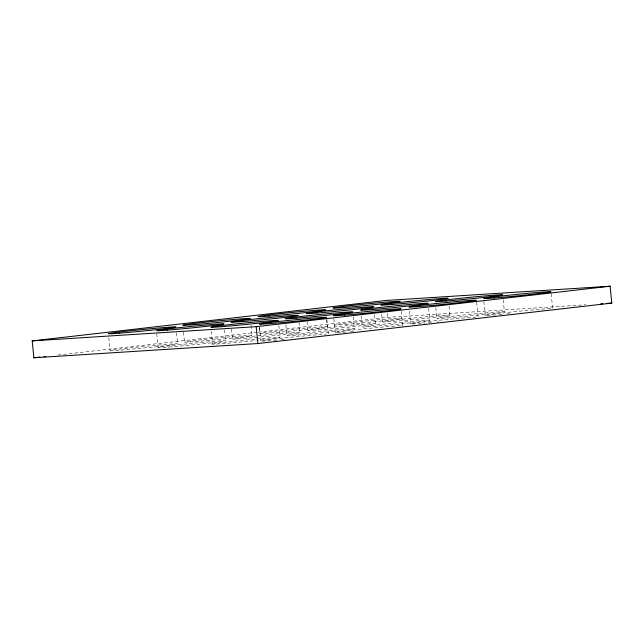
<?xml version="1.0" encoding="UTF-8"?>
<svg xmlns="http://www.w3.org/2000/svg" width="644" height="644" viewBox="0 0 644 644"><rect width="100%" height="100%" fill="white"/><g stroke="black" fill="none" stroke-linecap="round" stroke-linejoin="round"><path stroke-width="0.48" stroke-dasharray="3.22 2.42" d="M57.815 355.045L257.206 332.264M258.204 332.151L387.801 317.339L585.799 304.757M551.192 293.712L552.673 308.613M503.197 299.766L504.389 311.68M483.789 301.505L485.174 315.407M476.616 302.237L478.098 317.13A33.947 0.773 -5.7 0 0 428.196 321.461A33.947 0.773 -5.7 0 0 424.895 323.103M449.085 306.198L449.971 315.141M435.795 307.55L436.89 318.482M428.622 308.283L429.814 320.205M409.31 311.02L410.598 323.932M401.244 311.237L402.725 325.743M387.406 313.37L387.801 317.339M381.683 313.99L382.472 321.936M374.51 314.723L375.404 323.658M361.22 316.075L362.314 326.999M353.242 316.896L354.433 328.818M333.834 318.635L335.218 332.546M326.838 319.352L328.327 334.244M326.677 319.762L327.369 326.717M307.011 321.517L307.896 330.461M299.033 322.338L300.024 332.272M285.839 324.689L286.934 335.613M278.852 325.397L280.035 337.319A33.947 0.773 -5.7 0 1 257.278 340.354M259.443 327.136L260.828 341.046M259.274 327.555L259.87 333.512M250.999 325.397L251.989 335.331M231.526 329.14L232.524 339.074M224.539 329.849L225.625 340.773M211.248 331.201L212.536 344.113A33.947 0.773 -5.7 0 0 256.352 340.451M183.5 332.191L184.49 342.125M176.504 332.9L177.599 343.824M156.742 333.664L158.126 347.575M108.804 337.714L110.092 350.626M509.621 313.684A33.947 0.773 -5.7 0 1 506.812 313.942M502.272 314.344A33.947 0.773 -5.7 0 1 497.699 314.731M496.033 314.868A33.947 0.773 -5.7 0 1 500.863 313.161A33.947 0.773 -5.7 0 1 551.167 308.565M438.862 321.847A33.947 0.773 -5.7 0 1 436.946 322.024M431.327 322.547A33.947 0.773 -5.7 0 1 428.663 322.781M353.282 331.394A33.947 0.773 -5.7 0 1 350.433 331.644M346.078 331.998A33.947 0.773 -5.7 0 1 358.909 329.406A33.947 0.773 -5.7 0 1 401.928 326.025M284.334 339.404A33.947 0.773 -5.7 0 1 280.647 339.742M276.976 340.064A33.947 0.773 -5.7 0 1 271.688 340.499M270.633 340.579A33.947 0.773 -5.7 0 1 276.204 338.833A33.947 0.773 -5.7 0 1 326.097 334.22M256.537 338.953A33.947 0.773 -5.7 0 1 280.068 337.335M212.512 344.097A33.947 0.773 -5.7 0 1 255.596 339.042M257.914 337.255A33.947 0.773 -5.7 0 1 241.878 337.569A33.947 0.773 -5.7 0 1 298.615 332.224A33.947 0.773 -5.7 0 1 258.864 337.166M447.741 317.935A33.947 0.773 -5.7 0 0 503.592 311.962A33.947 0.773 -5.7 0 0 460.573 315.343A33.947 0.773 -5.7 0 0 447.741 317.935M373.166 326.452A33.947 0.773 -5.7 0 0 429.017 320.487A33.947 0.773 -5.7 0 0 385.998 323.868A33.947 0.773 -5.7 0 0 373.166 326.452M297.786 335.065A33.947 0.773 -5.7 0 0 353.637 329.1A33.947 0.773 -5.7 0 0 310.625 332.481A33.947 0.773 -5.7 0 0 297.786 335.065M393.331 321.388A33.947 0.773 -5.7 0 0 449.182 315.423A33.947 0.773 -5.7 0 0 406.163 318.804A33.947 0.773 -5.7 0 0 393.331 321.388M318.756 329.913A33.947 0.773 -5.7 0 0 374.607 323.94A33.947 0.773 -5.7 0 0 331.588 327.321A33.947 0.773 -5.7 0 0 318.756 329.913M168.986 347.027A33.947 0.773 -5.7 0 0 224.837 341.054A33.947 0.773 -5.7 0 0 181.817 344.435A33.947 0.773 -5.7 0 0 168.986 347.027M345.297 324.447A33.947 0.773 -5.7 0 0 401.148 318.474A33.947 0.773 -5.7 0 0 358.128 321.855A33.947 0.773 -5.7 0 0 345.297 324.447M270.722 332.964A33.947 0.773 -5.7 0 0 326.572 326.991A33.947 0.773 -5.7 0 0 283.553 330.38A33.947 0.773 -5.7 0 0 270.722 332.964M195.341 341.578A33.947 0.773 -5.7 0 0 251.192 335.605A33.947 0.773 -5.7 0 0 208.181 338.994A33.947 0.773 -5.7 0 0 195.341 341.578M120.951 350.078A33.947 0.773 -5.7 0 0 176.802 344.105A33.947 0.773 -5.7 0 0 133.783 347.494A33.947 0.773 -5.7 0 0 120.951 350.078"/><path stroke-width="0.97" d="M32.2 340.893L386.118 300.458L610.118 286.218L611.8 303.107L257.882 343.542L33.882 357.782L32.2 340.893L256.199 326.661L610.118 286.218M33.882 357.782L39.864 357.098M43.856 356.639L45.845 356.414M600.804 303.807L602.8 303.678M606.801 303.421L611.8 303.107M256.199 326.661L257.882 343.542M494.342 297.979A33.947 0.773 -5.7 0 0 550.193 292.006A33.947 0.773 -5.7 0 0 507.174 295.395A33.947 0.773 -5.7 0 0 494.342 297.979M419.775 306.504A33.947 0.773 -5.7 0 0 475.618 300.531A33.947 0.773 -5.7 0 0 432.607 303.912A33.947 0.773 -5.7 0 0 419.775 306.504M344.395 315.117A33.947 0.773 -5.7 0 0 400.238 309.144A33.947 0.773 -5.7 0 0 357.227 312.525A33.947 0.773 -5.7 0 0 344.395 315.117M269.997 323.61A33.947 0.773 -5.7 0 0 325.848 317.645A33.947 0.773 -5.7 0 0 282.829 321.026A33.947 0.773 -5.7 0 0 269.997 323.61M221.713 326.685A33.947 0.773 -5.7 0 0 277.556 320.712A33.947 0.773 -5.7 0 0 234.545 324.093A33.947 0.773 -5.7 0 0 221.713 326.685M296.103 318.184A33.947 0.773 -5.7 0 0 351.954 312.211A33.947 0.773 -5.7 0 0 308.935 315.592A33.947 0.773 -5.7 0 0 296.103 318.184M371.483 309.571A33.947 0.773 -5.7 0 0 427.334 303.598A33.947 0.773 -5.7 0 0 384.315 306.979A33.947 0.773 -5.7 0 0 371.483 309.571M446.059 301.046A33.947 0.773 -5.7 0 0 501.909 295.081A33.947 0.773 -5.7 0 0 458.89 298.462A33.947 0.773 -5.7 0 0 446.059 301.046M167.295 330.139A33.947 0.773 -5.7 0 0 223.146 324.173A33.947 0.773 -5.7 0 0 180.127 327.555A33.947 0.773 -5.7 0 0 167.295 330.139M241.693 321.638A33.947 0.773 -5.7 0 0 297.544 315.673A33.947 0.773 -5.7 0 0 254.525 319.054A33.947 0.773 -5.7 0 0 241.693 321.638M317.073 313.024A33.947 0.773 -5.7 0 0 372.924 307.059A33.947 0.773 -5.7 0 0 329.905 310.44A33.947 0.773 -5.7 0 0 317.073 313.024M391.641 304.507A33.947 0.773 -5.7 0 0 447.491 298.534A33.947 0.773 -5.7 0 0 404.48 301.915A33.947 0.773 -5.7 0 0 391.641 304.507M119.269 333.198A33.947 0.773 -5.7 0 0 175.112 327.224A33.947 0.773 -5.7 0 0 132.101 330.605A33.947 0.773 -5.7 0 0 119.269 333.198M193.659 324.697A33.947 0.773 -5.7 0 0 249.51 318.724A33.947 0.773 -5.7 0 0 206.491 322.105A33.947 0.773 -5.7 0 0 193.659 324.697M269.039 316.083A33.947 0.773 -5.7 0 0 324.89 310.11A33.947 0.773 -5.7 0 0 281.871 313.491A33.947 0.773 -5.7 0 0 269.039 316.083M343.614 307.558A33.947 0.773 -5.7 0 0 399.465 301.585A33.947 0.773 -5.7 0 0 356.446 304.974A33.947 0.773 -5.7 0 0 343.614 307.558"/></g></svg>
